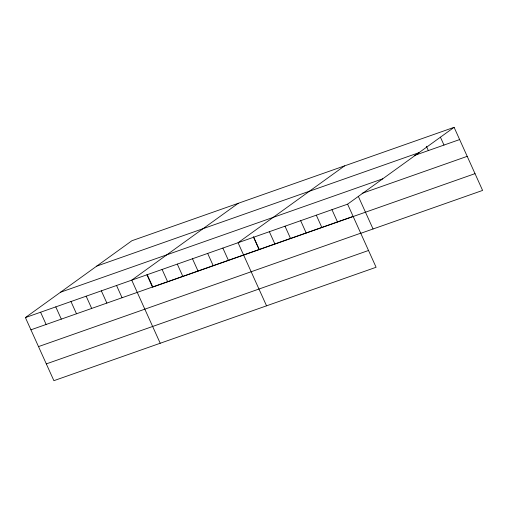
<?xml version="1.0" encoding="UTF-8"?>
<svg xmlns="http://www.w3.org/2000/svg" width="508" height="508" viewBox="0 0 508 508"><rect width="100%" height="100%" fill="white"/><g stroke="black" fill="none" stroke-linecap="round" stroke-linejoin="round"><path stroke-width="0.76" d="M454.108 127.324L347.605 204.165L376.098 267.265L53.892 380.676L25.4 317.576L131.902 240.735L454.108 127.324L482.6 190.424L360.756 233.312M238.233 203.308L131.731 280.149L160.217 343.249M344.557 165.881L238.055 242.729L266.548 305.829M96.755 266.09L418.96 152.679M414.179 155.562L459.638 139.56M60.547 292.221L382.753 178.81M362.134 193.332L467.214 156.343M25.4 317.576L347.605 204.165M30.925 329.819L353.13 216.408M228.041 260.572L152.813 287.045L147.288 274.796M228.765 260.318L274.333 244.278M275.057 244.024L304.711 233.585M305.435 233.331L319.176 228.492M319.9 228.238L475.024 173.641M38.506 346.602L360.712 233.191M46.311 363.893L368.516 250.482M440.411 137.154L443.986 145.072M426.383 146.26L428.333 150.578M358.311 196.348L373.05 228.981M331.959 209.677L337.483 221.913M316.306 215.182L321.831 227.425M300.653 220.694L306.184 232.931M285.007 226.2L290.532 238.442M269.354 231.712L274.879 243.948M253.708 237.217L259.232 249.46M253.289 236.652L259.144 249.625M222.866 248.075L228.39 260.312M207.677 253.422L213.201 265.659M192.488 258.769L198.012 271.005M177.298 264.116L182.823 276.352M162.109 269.462L167.634 281.699M146.92 274.803L152.444 287.045M116.535 285.496L122.066 297.739M101.346 290.843L106.877 303.086M86.157 296.189L91.688 308.432M70.968 301.536L76.492 313.779M55.778 306.883L61.303 319.126M40.589 312.229L46.114 324.472"/></g></svg>
